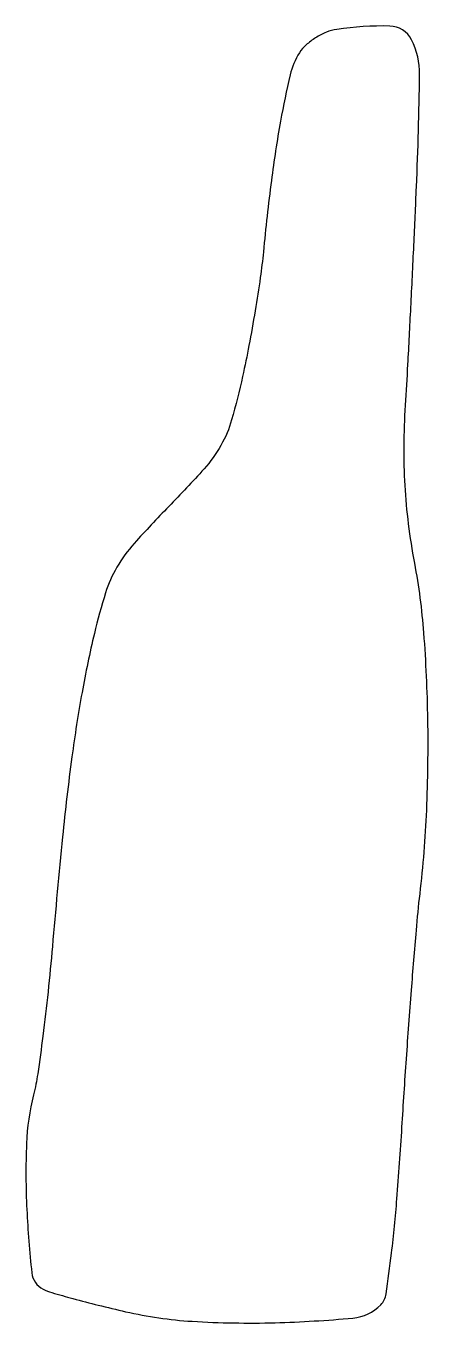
# Model space of a CAD drawing. Extents: x 0 to 45, y 0 to 145.
import ezdxf

# ---------------------------------------------------------------- set-up
doc = ezdxf.new("R2010")
doc.units = 0

msp = doc.modelspace()

# ---------------------------------------------------------------- linework, layer by layer
msp.add_lwpolyline([(34.72815, 144.281637, 0.05969), (33.565633, 143.960954, 0.042786), (32.364961, 143.345125, 0.043303), (31.30693, 142.547478, 0.068605), (30.575636, 141.681469, 0.082942), (29.534762, 139.211022, 0.013336), (28.458492, 134.075445, 0.013171), (27.434001, 127.456819, 0.007752), (26.541308, 119.5, -0.011772), (26.197695, 116.644673, -0.005458), (25.623798, 112.953049, -0.005403), (24.936387, 109.086518, -0.007494), (24.231096, 105.63804, -0.015296), (23.008283, 100.794973, -0.059669), (21.815843, 97.951666, -0.053799), (19.92799, 95.328396, -0.0109), (16, 91.13804, 0.011286), (12.162124, 87.037488, 0.049902), (10.216311, 84.368922, 0.056728), (8.959144, 81.530746, 0.017354), (7.71041, 77, 0.014046), (6.334552, 70.420485, 0.011164), (5.208884, 63.250412, 0.008464), (4.166221, 54.338659, 0.003396), (3.029566, 42.118707, -0.004883), (2.545426, 37.076505, -0.005248), (1.973134, 32.164549, -0.00498), (1.395669, 27.958599, -0.024741), (0.931388, 25.618707, 0.051428), (0.149679, 20.173352, 0.022286), (0.184485, 12.845419, 0.014413), (0.737871, 5.777793, 0.256264), (2, 3.966931, 0.043907), (2.971475, 3.587208, 0.004618), (5.320482, 2.922867, 0.005688), (8.140079, 2.187845, 0.004533), (11.197385, 1.457252, 0.041111), (18.61144, 0.387285, 0.022141), (27.849388, 0.231374, 0.016311), (36.52981, 0.752994, 0.178904), (39.626716, 2.236391, 0.156843), (40.217363, 3.431896, 0.007222), (40.828425, 7.989273, 0.009987), (41.426246, 14.016083, 0.004412), (41.986623, 22, -0.002001), (42.485389, 29.632813, -0.001995), (43.045688, 37.26875, -0.001952), (43.587815, 43.935484, -0.00786), (43.99876, 48, 0.018521), (44.739964, 57.310135, 0.014618), (44.873128, 67.417843, 0.014945), (44.430163, 77.051734, 0.027357), (43.406978, 84.845556, -0.015221), (42.725891, 89.21028, -0.016584), (42.33496, 93.485373, -0.016336), (42.224649, 97.834874, -0.013904), (42.385867, 102.423486, 0.002373), (42.649686, 106.952916, 0.000886), (42.978581, 113.313754, 0.000878), (43.312533, 120.246821, 0.001064), (43.600507, 126.750996, 0.006787), (43.957134, 139.241534, 0.121465), (43.060858, 143.125816, 0.276646), (40.630992, 144.657644, 0.04318)], format="xyb", close=True)

doc.saveas('drawing.dxf')
